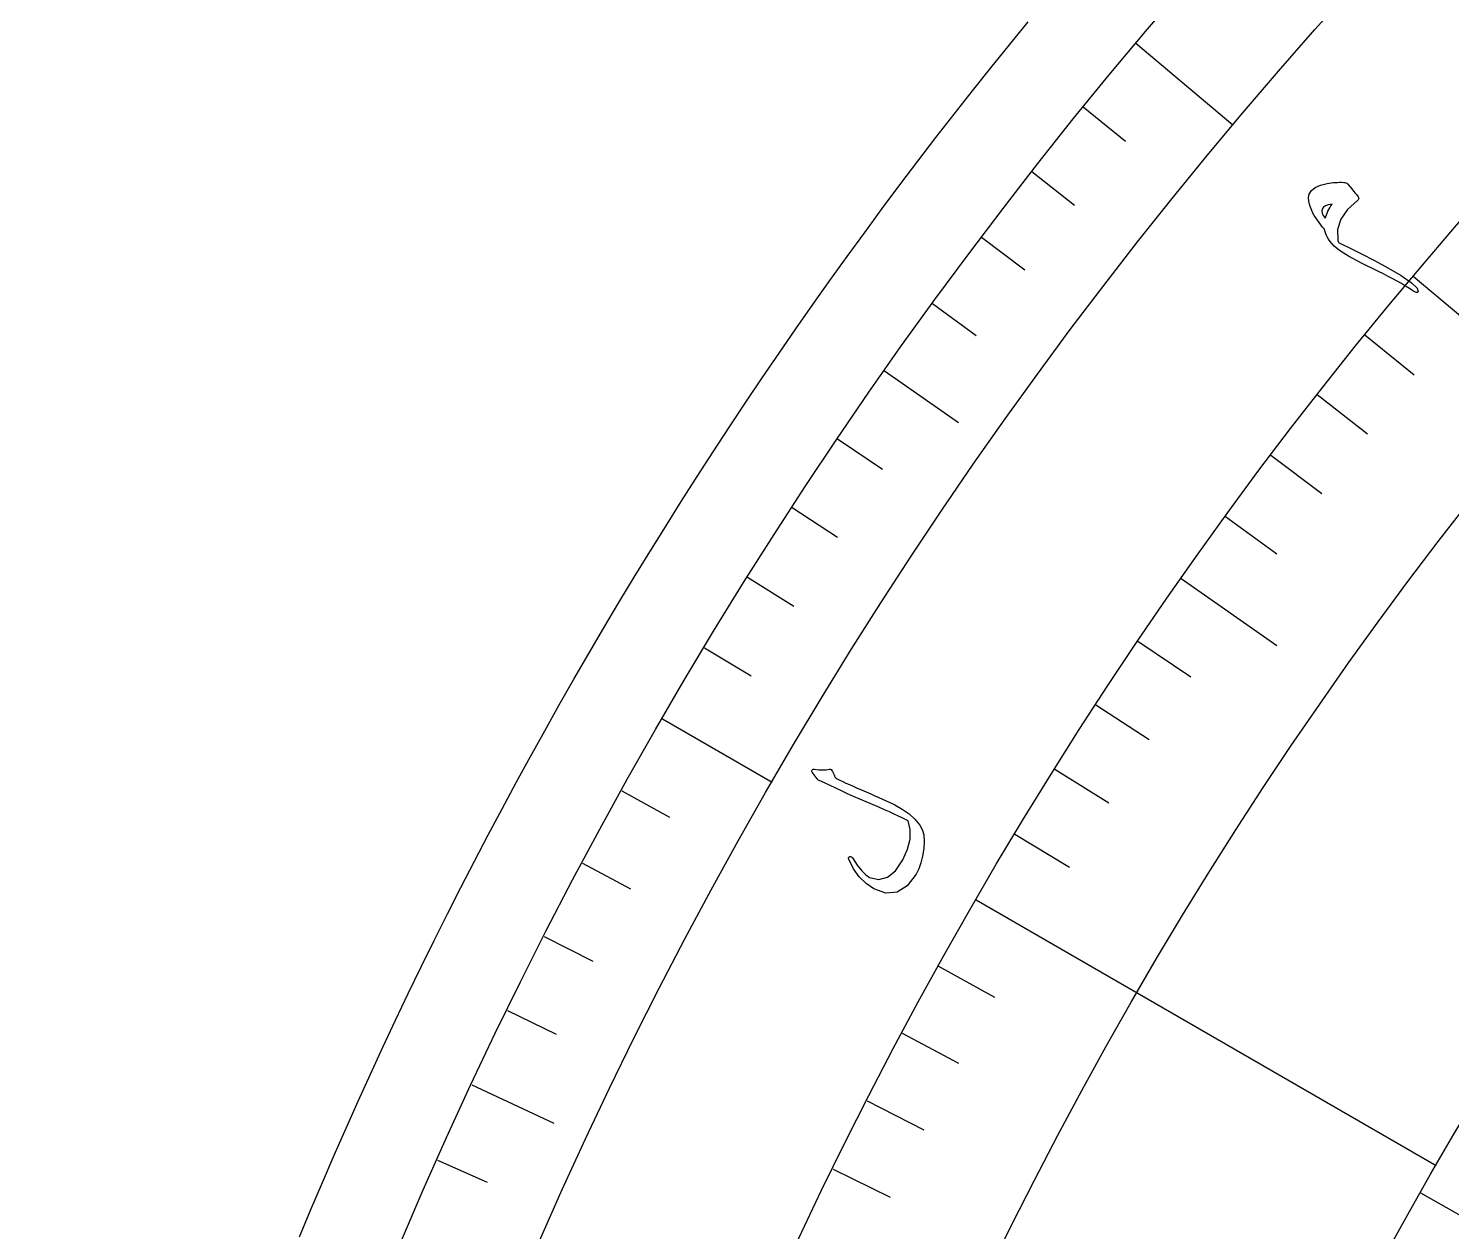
# Model space of a CAD drawing. Header units: millimetres. Extents: x -82 to 82, y -82 to 107.
# Drawn here: x -80.85 to -56.54, y 31.66 to 52.22 of the extents above; entities that cross this region are included whole.
import ezdxf

# ---------------------------------------------------------------- set-up
doc = ezdxf.new("R2010")
doc.units = ezdxf.units.MM
for name, color, linetype in [('CUT_OUTER', 1, 'Continuous'), ('ENGRAVE', 7, 'Continuous'), ('ENGRAVE_FINE', 8, 'Continuous'), ('TEXT', 5, 'Continuous')]:
    doc.layers.add(name, color=color, linetype=linetype)

msp = doc.modelspace()

# ---------------------------------------------------------------- linework, layer by layer
at = {"layer": 'CUT_OUTER'}
msp.add_lwpolyline([(-76.2201, 31.5714), (-76.0249, 32.0385), (-75.8269, 32.5043), (-75.626, 32.969), (-75.4223, 33.4324), (-75.2157, 33.8946), (-75.0064, 34.3554), (-74.7941, 34.815), (-74.5791, 35.2733), (-74.3613, 35.7302), (-74.1406, 36.1858), (-73.9172, 36.6401), (-73.691, 37.0929), (-73.462, 37.5444), (-73.2303, 37.9944), (-72.9958, 38.4431), (-72.7585, 38.8902), (-72.5185, 39.3359), (-72.2758, 39.7802), (-72.0303, 40.2229), (-71.7822, 40.6641), (-71.5313, 41.1038), (-71.2778, 41.5419), (-71.0215, 41.9785), (-70.7626, 42.4135), (-70.501, 42.8469), (-70.2368, 43.2786), (-69.9699, 43.7088), (-69.7004, 44.1373), (-69.4283, 44.5641), (-69.1535, 44.9893), (-68.8762, 45.4128), (-68.5962, 45.8345), (-68.3137, 46.2546), (-68.0286, 46.6729), (-67.741, 47.0894), (-67.4507, 47.5042), (-67.158, 47.9172), (-66.8627, 48.3283), (-66.5649, 48.7377), (-66.2646, 49.1452), (-65.9618, 49.5509), (-65.6565, 49.9547), (-65.3488, 50.3566), (-65.0386, 50.7566), (-64.7259, 51.1547), (-64.4108, 51.5509), (-64.0933, 51.9452), (-63.7734, 52.3374)], dxfattribs=at)
at = {"layer": 'ENGRAVE'}
for points in [[(-61.9347, 51.9694), (-60.2757, 50.5773)], [(-57.1948, 47.9921), (-55.1092, 46.2421)], [(-66.2284, 46.3737), (-64.9613, 45.4864)], [(-61.1599, 42.8247), (-59.5245, 41.6795)], [(-70.0182, 40.425), (-68.1427, 39.3422)], [(-64.6596, 37.3312), (-56.8004, 32.7937)], [(-73.275, 34.1687), (-71.873, 33.5149)]]:
    msp.add_lwpolyline(points, dxfattribs=at)
for radius in [80.85, 80.85, 78.6844, 74.6625, 74.6625, 71.4862, 65.5875, 65.5875, 62.1225]:
    msp.add_circle((0, 0), radius, dxfattribs=at)
at = {"layer": 'ENGRAVE_FINE'}
for points in [[(-62.8323, 50.8806), (-62.111, 50.2965)], [(-63.7107, 49.7762), (-62.9793, 49.2048)], [(-64.5697, 48.6567), (-63.8284, 48.0982)], [(-65.409, 47.5224), (-64.6582, 46.9769)], [(-58.0237, 46.9866), (-57.1773, 46.3013)], [(-58.8349, 45.9668), (-57.9767, 45.2964)], [(-67.0277, 45.2107), (-66.2582, 44.6917)], [(-59.6281, 44.933), (-58.7584, 44.2776)], [(-67.8065, 44.0341), (-67.0281, 43.5286)], [(-60.4032, 43.8855), (-59.5222, 43.2454)], [(-68.5647, 42.844), (-67.7776, 42.3521)], [(-69.302, 41.6408), (-68.5064, 41.1628)], [(-61.898, 41.7507), (-60.9952, 41.1418)], [(-62.6172, 40.6641), (-61.7039, 40.071)], [(-63.3174, 39.5651), (-62.3939, 38.988)], [(-70.713, 39.1969), (-69.9012, 38.7469)], [(-63.9983, 38.454), (-63.0648, 37.8932)], [(-71.3863, 37.9568), (-70.5668, 37.521)], [(-72.0379, 36.7051), (-71.2109, 36.2838)], [(-65.3013, 36.1971), (-64.3488, 35.6691)], [(-72.6675, 35.4423), (-71.8333, 35.0354)], [(-65.9231, 35.0519), (-64.9615, 34.5407)], [(-66.5248, 33.8961), (-65.5545, 33.4017)], [(-73.8602, 32.8847), (-73.0123, 32.5072)], [(-67.1062, 32.7299), (-66.1274, 32.2525)], [(-57.0697, 32.3229), (-56.036, 31.7374)]]:
    msp.add_lwpolyline(points, dxfattribs=at)
at = {"layer": 'TEXT'}
for points in [[(-58.7123, 48.7919), (-58.7437, 48.8285), (-58.7742, 48.8661), (-58.8037, 48.9045), (-58.8321, 48.9438), (-58.8591, 48.9841), (-58.884, 49.0253), (-58.9069, 49.0676), (-58.9277, 49.1108), (-58.9603, 49.1954), (-58.9784, 49.2699), (-58.982, 49.3344), (-58.9712, 49.3888), (-58.9334, 49.4539), (-58.8693, 49.5068), (-58.779, 49.5472), (-58.6625, 49.5752), (-58.628, 49.5808), (-58.5934, 49.5853), (-58.5588, 49.5888), (-58.524, 49.5912), (-58.4891, 49.5926), (-58.4538, 49.5933), (-58.4182, 49.5932), (-58.3823, 49.5923), (-58.3625, 49.5907), (-58.3454, 49.5864), (-58.3309, 49.5795), (-58.3192, 49.57), (-58.2794, 49.5229), (-58.244, 49.4807), (-58.2131, 49.4432), (-58.1867, 49.4106), (-58.1651, 49.3832), (-58.1486, 49.3616), (-58.1372, 49.3459), (-58.1309, 49.3359), (-58.126, 49.3203), (-58.1268, 49.3061), (-58.1332, 49.2934), (-58.1453, 49.282), (-58.3185, 49.1272), (-58.4326, 48.9619), (-58.4874, 48.7866), (-58.4831, 48.6014), (-58.4779, 48.5843), (-58.4701, 48.5704), (-58.4597, 48.5596), (-58.4467, 48.5519), (-58.2589, 48.4636), (-58.0665, 48.3681), (-57.8693, 48.2654), (-57.6673, 48.1556), (-57.4021, 48.0001), (-57.2213, 47.8759), (-57.1248, 47.7833), (-57.1125, 47.7225), (-57.1255, 47.7128), (-57.1444, 47.7123), (-57.1692, 47.7209), (-57.1999, 47.7388), (-57.2605, 47.7802), (-57.325, 47.8215), (-57.3935, 47.8627), (-57.4659, 47.9039), (-57.5419, 47.9451), (-57.621, 47.9866), (-57.7034, 48.0283), (-57.7889, 48.0702), (-58.0759, 48.2107), (-58.2974, 48.3292), (-58.4532, 48.4259), (-58.5431, 48.5011), (-58.5796, 48.5423), (-58.6116, 48.5824), (-58.639, 48.6214), (-58.6617, 48.6591), (-58.6802, 48.6954), (-58.6948, 48.7295), (-58.7055, 48.7617), (-58.7123, 48.7919)], [(-58.698, 48.9814), (-58.6892, 49.0099), (-58.6786, 49.0389), (-58.6664, 49.0685), (-58.6525, 49.0986), (-58.637, 49.1291), (-58.6201, 49.1599), (-58.6017, 49.1909), (-58.5819, 49.2222), (-58.6452, 49.2079), (-58.6934, 49.1902), (-58.7264, 49.169), (-58.7444, 49.1444), (-58.754, 49.1053), (-58.7495, 49.0651), (-58.7308, 49.0238), (-58.698, 48.9814)], [(-67.4603, 39.5161), (-67.4655, 39.5254), (-67.4676, 39.5346), (-67.4668, 39.5438), (-67.4629, 39.553), (-67.4564, 39.5607), (-67.4479, 39.5653), (-67.4372, 39.567), (-67.4244, 39.5657), (-67.351, 39.5555), (-67.2848, 39.5516), (-67.2257, 39.5541), (-67.1736, 39.5629), (-67.156, 39.5642), (-67.1401, 39.5581), (-67.1259, 39.5447), (-67.1135, 39.524), (-67.1084, 39.5124), (-67.1035, 39.5013), (-67.0986, 39.4908), (-67.0939, 39.4808), (-67.0895, 39.4714), (-67.0856, 39.4627), (-67.0821, 39.4547), (-67.079, 39.4474), (-67.0731, 39.4347), (-67.0641, 39.4228), (-67.052, 39.4117), (-67.0368, 39.4015), (-66.9906, 39.3785), (-66.9398, 39.3541), (-66.8844, 39.3283), (-66.8244, 39.3011), (-66.7599, 39.2724), (-66.6911, 39.242), (-66.6178, 39.2098), (-66.5402, 39.1759), (-66.4621, 39.1431), (-66.389, 39.1117), (-66.321, 39.0817), (-66.2579, 39.0531), (-66.1996, 39.026), (-66.1458, 39.0005), (-66.0964, 38.9765), (-66.0516, 38.9541), (-65.9221, 38.8822), (-65.8074, 38.8005), (-65.7075, 38.7091), (-65.6224, 38.608), (-65.581, 38.534), (-65.5561, 38.4428), (-65.5477, 38.3343), (-65.5557, 38.2087), (-65.5766, 38.0798), (-65.6055, 37.9643), (-65.6424, 37.862), (-65.6874, 37.773), (-65.8415, 37.5737), (-66.0125, 37.4654), (-66.2009, 37.448), (-66.407, 37.5219), (-66.5405, 37.6123), (-66.6568, 37.7264), (-66.7557, 37.8644), (-66.837, 38.0263), (-66.8409, 38.0373), (-66.8416, 38.047), (-66.8392, 38.0553), (-66.8337, 38.0624), (-66.826, 38.0687), (-66.8184, 38.0726), (-66.811, 38.074), (-66.8037, 38.0728), (-66.7939, 38.0694), (-66.7855, 38.0642), (-66.7785, 38.0572), (-66.773, 38.0485), (-66.6912, 37.9229), (-66.6159, 37.8258), (-66.5472, 37.757), (-66.4851, 37.7165), (-66.3221, 37.681), (-66.1725, 37.7191), (-66.0361, 37.8305), (-65.9125, 38.0152), (-65.8313, 38.1992), (-65.7894, 38.3715), (-65.7871, 38.5324), (-65.8244, 38.682), (-65.8705, 38.7063), (-65.9249, 38.7337), (-65.9878, 38.7641), (-66.0591, 38.7974), (-66.139, 38.8336), (-66.2279, 38.8727), (-66.3257, 38.9145), (-66.4324, 38.9592), (-66.5418, 39.0064), (-66.6493, 39.0533), (-66.7548, 39.0999), (-66.8584, 39.1461), (-66.9599, 39.1921), (-67.0592, 39.2382), (-67.1563, 39.2843), (-67.2513, 39.3304), (-67.3449, 39.3711), (-67.3546, 39.3774), (-67.363, 39.3843), (-67.3703, 39.3919), (-67.3763, 39.4)]]:
    msp.add_lwpolyline(points, close=True, dxfattribs=at)

doc.saveas('drawing.dxf')
